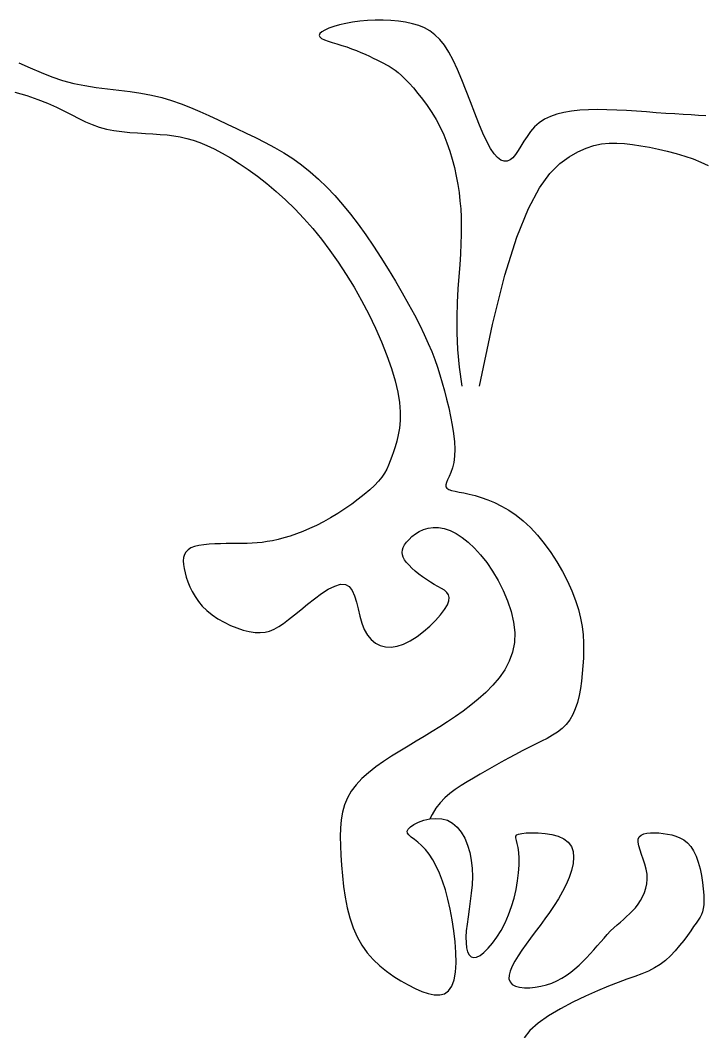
# Model space of a CAD drawing. Header units: inches. Extents: x 11 to 53.5, y 7.4 to 32.2.
# Drawn here: x 50.2479 to 50.2932, y 28.6291 to 28.6961 of the extents above; entities that cross this region are included whole.
import ezdxf

# ---------------------------------------------------------------- set-up
doc = ezdxf.new("R2010")
doc.units = ezdxf.units.IN
doc.header["$MEASUREMENT"] = 0
doc.layers.add('02', color=2, linetype='Continuous')

msp = doc.modelspace()

# ---------------------------------------------------------------- linework, layer by layer
at = {"layer": '02'}
for p, q in [((50.26902308894196, 28.69574762270512), (50.26864552099133, 28.69564081106527)), ((50.26944363533394, 28.69584313150862), (50.26902308894196, 28.69574762270512)), ((50.26989924287764, 28.69592394666123), (50.26944363533394, 28.69584313150862)), ((50.27038199463269, 28.69598705406842), (50.26989924287764, 28.69592394666123)), ((50.27088397342587, 28.69603094667563), (50.27038199463269, 28.69598705406842)), ((50.27139726243323, 28.6960544942065), (50.27088397342587, 28.69603094667563)), ((50.27191394436514, 28.69605656639923), (50.27139726243323, 28.6960544942065)), ((50.27242610239765, 28.69603603294835), (50.27191394436514, 28.69605656639923)), ((50.27292581924112, 28.6959917635775), (50.27242610239765, 28.69603603294835)), ((50.2734051779552, 28.69592262799578), (50.27292581924112, 28.6959917635775)), ((50.27385626148308, 28.69582749594137), (50.2734051779552, 28.69592262799578)), ((50.27427322624126, 28.695704106847), (50.27385626148308, 28.69582749594137)), ((50.2746585228887, 28.69554567898175), (50.27427322624126, 28.695704106847)), ((50.26772337275898, 28.69516835327685), (50.26767945193561, 28.69505589022609)), ((50.26767945193561, 28.69505589022609), (50.26772261873694, 28.69495152754261)), ((50.26784985707482, 28.69528646772395), (50.26772337275898, 28.69516835327685)), ((50.26805098794276, 28.69540684273833), (50.26784985707482, 28.69528646772395)), ((50.26831884818958, 28.69552608746179), (50.26805098794276, 28.69540684273833)), ((50.26864552099133, 28.69564081106527), (50.26831884818958, 28.69552608746179)), ((50.27501667520838, 28.69534430035291), (50.2746585228887, 28.69554567898175)), ((50.27535220744895, 28.69509205896774), (50.27501667520838, 28.69534430035291)), ((50.27566964362623, 28.69478104283352), (50.27535220744895, 28.69509205896774)), ((50.26772261873694, 28.69495152754261), (50.26784382501492, 28.69485394654638)), ((50.26784382501492, 28.69485394654638), (50.26803062981335, 28.6947608866847)), ((50.26803062981335, 28.6947608866847), (50.26827059194321, 28.69467008737573)), ((50.26827059194321, 28.69467008737573), (50.26855127033187, 28.69457928806677)), ((50.26855127033187, 28.69457928806677), (50.26886022390673, 28.69448622819053)), ((50.26886022390673, 28.69448622819053), (50.26918501159517, 28.69438864719431)), ((50.26918501159517, 28.69438864719431), (50.26951319220817, 28.69428428451082)), ((50.27597350763963, 28.69440333992842), (50.27566964362623, 28.69478104283352)), ((50.27626832362139, 28.69395103827427), (50.27597350763963, 28.69440333992842)), ((50.26951319220817, 28.69428428451082), (50.26983420990283, 28.69417163308552)), ((50.26983420990283, 28.69417163308552), (50.27014504847457, 28.69405219998752)), ((50.27014504847457, 28.69405219998752), (50.27044457706498, 28.69392824574042)), ((50.27044457706498, 28.69392824574042), (50.27073166446635, 28.6938020309406)), ((50.27073166446635, 28.6938020309406), (50.27100517982026, 28.69367581614078)), ((50.27655861558733, 28.69341622586379), (50.27626832362139, 28.69395103827427)), ((50.24778578229589, 28.6932353763348), (50.24853695984339, 28.69290514442563)), ((50.27100517982026, 28.69367581614078), (50.27126399203544, 28.69355186189367)), ((50.27126399203544, 28.69355186189367), (50.27150697013704, 28.69343242878112)), ((50.27150697013704, 28.69343242878112), (50.2717329831502, 28.69331977737037)), ((50.2717329831502, 28.69331977737037), (50.27194203107493, 28.69321466115961)), ((50.27194203107493, 28.69321466115961), (50.27213863792704, 28.69311180547246)), ((50.27213863792704, 28.69311180547246), (50.27232845869722, 28.69300442862167)), ((50.27684796505483, 28.69279645374062), (50.27655861558733, 28.69341622586379)), ((50.24853695984339, 28.69290514442563), (50.2492621241544, 28.69259186679282)), ((50.2492621241544, 28.69259186679282), (50.24997597848406, 28.69230797659274)), ((50.27232845869722, 28.69300442862167), (50.27251714849254, 28.69288574887631)), ((50.27251714849254, 28.69288574887631), (50.27271036230368, 28.69274898450548)), ((50.27271036230368, 28.69274898450548), (50.27291375512132, 28.6925873538219)), ((50.27291375512132, 28.6925873538219), (50.27313298205254, 28.69239407508011)), ((50.27313298205254, 28.69239407508011), (50.27337369820444, 28.69216236656374)), ((50.27713618354747, 28.69211112512293), (50.27684796505483, 28.69279645374062)), ((50.24997597848406, 28.69230797659274), (50.25069322573827, 28.69206590698176)), ((50.25069322573827, 28.69206590698176), (50.25142517624764, 28.69187413510534)), ((50.25142517624764, 28.69187413510534), (50.2521695677132, 28.69172531410894)), ((50.2521695677132, 28.69172531410894), (50.2529207452607, 28.69160814117075)), ((50.27337369820444, 28.69216236656374), (50.27363948497796, 28.69188714201463)), ((50.27363948497796, 28.69188714201463), (50.27392562988089, 28.69157009684731)), ((50.27742213997399, 28.6913851062507), (50.27713618354747, 28.69211112512293)), ((50.24752037247518, 28.69130033143464), (50.24832489583051, 28.69106071061996)), ((50.24832489583051, 28.69106071061996), (50.24905251080045, 28.69081204768171)), ((50.2529207452607, 28.69160814117075), (50.25367305378305, 28.69151131342532)), ((50.25367305378305, 28.69151131342532), (50.25442083828958, 28.69142352805083)), ((50.25442083828958, 28.69142352805083), (50.25515844378961, 28.69133348218183)), ((50.25515844378961, 28.69133348218183), (50.25588021517606, 28.69122987298196)), ((50.25588021517606, 28.69122987298196), (50.25658049734184, 28.69110139761487)), ((50.25658049734184, 28.69110139761487), (50.25725533193318, 28.690939390546)), ((50.27392562988089, 28.69157009684731), (50.2742253469477, 28.69121462194907)), ((50.2742253469477, 28.69121462194907), (50.27453184998004, 28.69082410819264)), ((50.27770470335955, 28.69064326337847), (50.27742213997399, 28.6913851062507)), ((50.24905251080045, 28.69081204768171), (50.24970170910811, 28.69055528460903)), ((50.24970170910811, 28.69055528460903), (50.25028304706203, 28.69029513085278)), ((50.25725533193318, 28.690939390546), (50.25790754621258, 28.6907457356081)), ((50.25790754621258, 28.6907457356081), (50.25854166454511, 28.69052495389204)), ((50.25854166454511, 28.69052495389204), (50.25916221071375, 28.69028156653238)), ((50.27453184998004, 28.69082410819264), (50.27483835301237, 28.69040194642165)), ((50.27483835301237, 28.69040194642165), (50.27513807007918, 28.68995152753795)), ((50.27798274272928, 28.68991046276077), (50.27770470335955, 28.69064326337847)), ((50.25028304706203, 28.69029513085278), (50.25081009659326, 28.69003723782388)), ((50.25081009659326, 28.69003723782388), (50.25129642986568, 28.68978725690412)), ((50.25129642986568, 28.68978725690412), (50.25175561892675, 28.68955083946074)), ((50.25916221071375, 28.69028156653238), (50.25977370885076, 28.69002009467821)), ((50.25977370885076, 28.69002009467821), (50.26038068285553, 28.68974505943496)), ((50.26038068285553, 28.68974505943496), (50.26098765697671, 28.68946098193718)), ((50.27513807007918, 28.68995152753795), (50.27542421498211, 28.68947624239971)), ((50.27825512699192, 28.68921157065214), (50.27798274272928, 28.68991046276077)), ((50.28299178680746, 28.68968929886777), (50.28260083516935, 28.68949997666076)), ((50.28342345470438, 28.68984019148937), (50.28299178680746, 28.68968929886777)), ((50.2838935769104, 28.68995604536921), (50.28342345470438, 28.68984019148937)), ((50.28439989135941, 28.69004025136545), (50.2838935769104, 28.68995604536921)), ((50.28494013598529, 28.69009620032174), (50.28439989135941, 28.69004025136545)), ((50.28551204883834, 28.69012728306715), (50.28494013598529, 28.69009620032174)), ((50.28611336785244, 28.69013689045986), (50.28551204883834, 28.69012728306715)), ((50.28674088857943, 28.69012841335806), (50.28611336785244, 28.69013689045986)), ((50.28738763634456, 28.69010524257627), (50.28674088857943, 28.69012841335806)), ((50.28804569432387, 28.69007076897268), (50.28738763634456, 28.69010524257627)), ((50.28870714522773, 28.69002838340547), (50.28804569432387, 28.69007076897268)), ((50.28936407223219, 28.68998147671827), (50.28870714522773, 28.69002838340547)), ((50.29000855804762, 28.68993343974015), (50.28936407223219, 28.68998147671827)), ((50.29063268573364, 28.68988766332931), (50.29000855804762, 28.68993343974015)), ((50.29122853823347, 28.68984753831482), (50.29063268573364, 28.68988766332931)), ((50.29178989501079, 28.68981494852941), (50.29122853823347, 28.68984753831482)), ((50.29231732149483, 28.68978574958764), (50.29178989501079, 28.68981494852941)), ((50.29281307986813, 28.68975429006404), (50.29231732149483, 28.68978574958764)), ((50.29327943196395, 28.68971491859137), (50.29281307986813, 28.68975429006404)), ((50.25175561892675, 28.68955083946074), (50.25220123594036, 28.6893336368901)), ((50.25220123594036, 28.6893336368901), (50.25264685295397, 28.689141300574)), ((50.25264685295397, 28.689141300574), (50.25310604201505, 28.68897948189423)), ((50.26098765697671, 28.68946098193718), (50.26159915511371, 28.68917238331941)), ((50.26159915511371, 28.68917238331941), (50.26221838171469, 28.68888227764709)), ((50.27542421498211, 28.68947624239971), (50.27569000175563, 28.68897948189423)), ((50.27852072528904, 28.68857145330711), (50.27825512699192, 28.68921157065214)), ((50.28194862088995, 28.68899530583602), (50.28168283400001, 28.68869012974918)), ((50.28225286185616, 28.68926883403928), (50.28194862088995, 28.68899530583602)), ((50.28260083516935, 28.68949997666076), (50.28225286185616, 28.68926883403928)), ((50.25310604201505, 28.68897948189423), (50.2535889822465, 28.68885194842895)), ((50.2535889822465, 28.68885194842895), (50.25409228060735, 28.68875493257091)), ((50.25409228060735, 28.68875493257091), (50.25460915113209, 28.68868278290919)), ((50.25460915113209, 28.68868278290919), (50.25513280762235, 28.68862984804745)), ((50.25513280762235, 28.68862984804745), (50.2556564641126, 28.68859047656023)), ((50.2556564641126, 28.68859047656023), (50.25617333463734, 28.68855901705118)), ((50.25617333463734, 28.68855901705118), (50.25667663299819, 28.68852981810941)), ((50.25667663299819, 28.68852981810941), (50.25715957322964, 28.68849722830945)), ((50.25715957322964, 28.68849722830945), (50.25761781979227, 28.68845578464406)), ((50.25761781979227, 28.68845578464406), (50.25805683931677, 28.68840077756048)), ((50.25805683931677, 28.68840077756048), (50.25848454862708, 28.68832768592419)), ((50.25848454862708, 28.68832768592419), (50.25890886501284, 28.68823198857152)), ((50.26221838171469, 28.68888227764709), (50.26284326342275, 28.68858765082567)), ((50.26284326342275, 28.68858765082567), (50.26347040719693, 28.68828398169152)), ((50.27569000175563, 28.68897948189423), (50.27592996388549, 28.68846463686513)), ((50.27592996388549, 28.68846463686513), (50.27614391277885, 28.6879350981997)), ((50.27877840652937, 28.68801497696567), (50.27852072528904, 28.68857145330711)), ((50.28144871545365, 28.68836686913873), (50.28123947905252, 28.68803908742283)), ((50.28168283400001, 28.68869012974918), (50.28144871545365, 28.68836686913873)), ((50.25890886501284, 28.68823198857152), (50.25933770541442, 28.6881091643534)), ((50.25933770541442, 28.6881091643534), (50.25977898688862, 28.68795469210617)), ((50.25977898688862, 28.68795469210617), (50.26024062649222, 28.68776405069529)), ((50.26024062649222, 28.68776405069529), (50.26073054128202, 28.68753271894256)), ((50.26347040719693, 28.68828398169152), (50.26409641987985, 28.68796674911008)), ((50.26409641987985, 28.68796674911008), (50.26471790854694, 28.68763143190316)), ((50.27614391277885, 28.6879350981997), (50.2763329796434, 28.68739425677067)), ((50.27902722821446, 28.68756192159507), (50.27877840652937, 28.68801497696567)), ((50.28104833883108, 28.68772034794691), (50.280868508591, 28.68742421411461)), ((50.28123947905252, 28.68803908742283), (50.28104833883108, 28.68772034794691)), ((50.2853555926994, 28.68758471273194), (50.28587783544199, 28.6877575522465)), ((50.28587783544199, 28.6877575522465), (50.28638480961664, 28.68786427008471)), ((50.28638480961664, 28.68786427008471), (50.28688499770934, 28.68791447366838)), ((50.28688499770934, 28.68791447366838), (50.28738688243894, 28.68791777044843)), ((50.28738688243894, 28.68791777044843), (50.28789894605862, 28.68788376786123)), ((50.28789894605862, 28.68788376786123), (50.28842967140363, 28.68782207331405)), ((50.28842967140363, 28.68782207331405), (50.28898480764465, 28.68774069302325)), ((50.28898480764465, 28.68774069302325), (50.28955917104022, 28.68764122819429)), ((50.26073054128202, 28.68753271894256), (50.26125438624868, 28.68725711764436)), ((50.26125438624868, 28.68725711764436), (50.26180876846766, 28.68693743517523)), ((50.26471790854694, 28.68763143190316), (50.26533148015724, 28.68727350893622)), ((50.26533148015724, 28.68727350893622), (50.26593374166978, 28.68688845904561)), ((50.2763329796434, 28.68739425677067), (50.27649829522116, 28.68684550345078)), ((50.27926700186791, 28.68721172207169), (50.27902722821446, 28.68756192159507)), ((50.2794977273733, 28.68695872692641), (50.27926700186791, 28.68721172207169)), ((50.28069320236673, 28.68716424930043), (50.28051563419277, 28.68695401687891)), ((50.280868508591, 28.68742421411461), (50.28069320236673, 28.68716424930043)), ((50.283614123793, 28.68655718900281), (50.28423137121709, 28.68700223891373)), ((50.28423137121709, 28.68700223891373), (50.28480959878644, 28.6873361440901)), ((50.28480959878644, 28.6873361440901), (50.2853555926994, 28.68758471273194)), ((50.28955917104022, 28.68764122819429), (50.29014484441714, 28.68752367879805)), ((50.29014484441714, 28.68752367879805), (50.29073391083503, 28.68738804481999)), ((50.29073391083503, 28.68738804481999), (50.29131845335351, 28.687234326231)), ((50.29131845335351, 28.687234326231), (50.29189055468296, 28.68706252300198)), ((50.29189055468296, 28.68706252300198), (50.29244229788301, 28.68687263510382)), ((50.26180876846766, 28.68693743517523), (50.26238803283186, 28.6865748019134)), ((50.26238803283186, 28.6865748019134), (50.26298652435062, 28.68617034816433)), ((50.26593374166978, 28.68688845904561), (50.26652130016001, 28.68647176108224)), ((50.26652130016001, 28.68647176108224), (50.26709170496898, 28.68601964742428)), ((50.27649829522116, 28.68684550345078), (50.27664099071981, 28.68629222909821)), ((50.27971940484704, 28.68679728474834), (50.2794977273733, 28.68695872692641)), ((50.27993203428915, 28.68672174408292), (50.27971940484704, 28.68679728474834)), ((50.28013561569961, 28.6867264535047), (50.27993203428915, 28.68672174408292)), ((50.28033014896201, 28.68680576158821), (50.28013561569961, 28.6867264535047)), ((50.28051563419277, 28.68695401687891), (50.28033014896201, 28.68680576158821)), ((50.28295785663059, 28.68591038329195), (50.283614123793, 28.68655718900281)), ((50.29244229788301, 28.68687263510382), (50.29296576589687, 28.68666466252197)), ((50.29296576589687, 28.68666466252197), (50.29345454971181, 28.68643954712915)), ((50.26298652435062, 28.68617034816433), (50.26359858803326, 28.68572520427714)), ((50.26359858803326, 28.68572520427714), (50.26421856865628, 28.68524050057184)), ((50.26709170496898, 28.68601964742428), (50.26764627566436, 28.68553136457357)), ((50.27664099071981, 28.68629222909821), (50.27676219699779, 28.68573782460025)), ((50.27676219699779, 28.68573782460025), (50.27686304514637, 28.68518568081507)), ((50.28226426625034, 28.68495500995213), (50.28295785663059, 28.68591038329195)), ((50.26421856865628, 28.68524050057184), (50.26484081134541, 28.68471736738301)), ((50.26764627566436, 28.68553136457357), (50.26818727431228, 28.68500691254466)), ((50.26818727431228, 28.68500691254466), (50.26871696286244, 28.68444629136665)), ((50.27686304514637, 28.68518568081507), (50.27694466625681, 28.68463918862998)), ((50.26484081134541, 28.68471736738301), (50.26545966099357, 28.68415693505975)), ((50.26871696286244, 28.68444629136665), (50.26923760338096, 28.68384950105409)), ((50.27694466625681, 28.68463918862998), (50.27700809689114, 28.68409976089041)), ((50.28153504905632, 28.68358425713976), (50.28226426625034, 28.68495500995213)), ((50.26545966099357, 28.68415693505975), (50.26607021663213, 28.68356014551845)), ((50.26923760338096, 28.68384950105409), (50.26975145781753, 28.6832165416652)), ((50.27700809689114, 28.68409976089041), (50.2770539968914, 28.68356089844909)), ((50.26607021663213, 28.68356014551845), (50.26667059314778, 28.68292718708998)), ((50.26975145781753, 28.6832165416652), (50.27026078823829, 28.68254741319996)), ((50.2770539968914, 28.68356089844909), (50.27708293191964, 28.68301412410236)), ((50.27708293191964, 28.68301412410236), (50.27709546717224, 28.68245096067566)), ((50.28077190168543, 28.68169131302583), (50.28153504905632, 28.68358425713976)), ((50.26667059314778, 28.68292718708998), (50.26725965956567, 28.68225805970159)), ((50.27026078823829, 28.68254741319996), (50.27076785670934, 28.68184211568749)), ((50.27709546717224, 28.68245096067566), (50.27709216842769, 28.68186293100897)), ((50.26725965956567, 28.68225805970159), (50.26783628502736, 28.68155276326596)), ((50.27076785670934, 28.68184211568749), (50.27127360561272, 28.68110253296053)), ((50.27709216842769, 28.68186293100897), (50.27707360111518, 28.68124155791319)), ((50.27997652054174, 28.6791693658104), (50.28077190168543, 28.68169131302583)), ((50.26783628502736, 28.68155276326596), (50.26839933832517, 28.68081129771034)), ((50.27127360561272, 28.68110253296053), (50.27177369940901, 28.68033808402269)), ((50.27707360111518, 28.68124155791319), (50.27704033054752, 28.6805783641992)), ((50.26839933832517, 28.68081129771034), (50.26894768848425, 28.68003366294742)), ((50.27177369940901, 28.68033808402269), (50.27226248322395, 28.67956007171032)), ((50.27704033054752, 28.6805783641992), (50.27699292250318, 28.67986487270699)), ((50.26894768848425, 28.68003366294742), (50.26948020452974, 28.67921985890442)), ((50.27699292250318, 28.67986487270699), (50.27693382740827, 28.67909354814928)), ((50.26948020452974, 28.67921985890442), (50.2699957554868, 28.67836988552316)), ((50.27226248322395, 28.67956007171032), (50.27273430195046, 28.67877979883068)), ((50.27693382740827, 28.67909354814928), (50.27687303567646, 28.67826062287512)), ((50.27915060226215, 28.6759116036499), (50.27997652054174, 28.6791693658104)), ((50.2699957554868, 28.67836988552316), (50.27049226788213, 28.67748600328358)), ((50.27273430195046, 28.67877979883068), (50.27318350048145, 28.67800856820558)), ((50.27318350048145, 28.67800856820558), (50.27360442370983, 28.67725768265681)), ((50.27687303567646, 28.67826062287512), (50.27682242318397, 28.67736327114998)), ((50.27049226788213, 28.67748600328358), (50.27096389801582, 28.67657951509481)), ((50.27360442370983, 28.67725768265681), (50.27399141687775, 28.67653844500618)), ((50.27682242318397, 28.67736327114998), (50.27679386522496, 28.67639866723929)), ((50.27096389801582, 28.67657951509481), (50.27140385992234, 28.67566398446233)), ((50.27399141687775, 28.67653844500618), (50.2743388246453, 28.67586215806094)), ((50.27679386522496, 28.67639866723929), (50.27679923744282, 28.6753639853794)), ((50.27140385992234, 28.67566398446233), (50.27180536763618, 28.67475297483342)), ((50.2743388246453, 28.67586215806094), (50.27464287725152, 28.67523654541018)), ((50.27829584325073, 28.67181121472985), (50.27915060226215, 28.6759116036499)), ((50.27464287725152, 28.67523654541018), (50.27490734457379, 28.67465501378482)), ((50.27679923744282, 28.6753639853794), (50.27685041559735, 28.67425639983575)), ((50.27180536763618, 28.67475297483342), (50.27216163507538, 28.67386004972813)), ((50.27490734457379, 28.67465501378482), (50.27513788160277, 28.67410739066853)), ((50.27685041559735, 28.67425639983575), (50.27695927509913, 28.67307308485923)), ((50.27216163507538, 28.67386004972813), (50.27246587615801, 28.67299877260829)), ((50.27513788160277, 28.67410739066853), (50.27534014344556, 28.67358350354497)), ((50.27534014344556, 28.67358350354497), (50.27551978509283, 28.67307317989779)), ((50.27246587615801, 28.67299877260829), (50.27271130480213, 28.67218270697939)), ((50.27551978509283, 28.67307317989779), (50.27568246176807, 28.67256624723976)), ((50.27695927509913, 28.67307308485923), (50.27713769147513, 28.67181121472985)), ((50.27568246176807, 28.67256624723976), (50.27583382822914, 28.67205253304)), ((50.27271130480213, 28.67218270697939), (50.2728911349258, 28.67142541630327)), ((50.27583382822914, 28.67205253304), (50.27597953969953, 28.67152186479669)), ((50.2728911349258, 28.67142541630327), (50.27300140817525, 28.67073726158723)), ((50.27597953969953, 28.67152186479669), (50.27612336617304, 28.67096746083715)), ((50.27612336617304, 28.67096746083715), (50.27626153765587, 28.67039610279043)), ((50.27300140817525, 28.67073726158723), (50.27304947606163, 28.67011579387489)), ((50.27626153765587, 28.67039610279043), (50.27638839892452, 28.66981796317285)), ((50.27304947606163, 28.67011579387489), (50.27304551747503, 28.6695553616826)), ((50.27638839892452, 28.66981796317285), (50.27649829522116, 28.66924321444257)), ((50.27299971165476, 28.66905031357036), (50.27292223772375, 28.66859499805449)), ((50.27304551747503, 28.6695553616826), (50.27299971165476, 28.66905031357036)), ((50.27649829522116, 28.66924321444257), (50.27658557132227, 28.66868202910135)), ((50.27292223772375, 28.66859499805449), (50.27282327445565, 28.668183763695)), ((50.27658557132227, 28.66868202910135), (50.27664457223719, 28.6681445796219)), ((50.27271300132261, 28.66781095900823), (50.2726015969819, 28.66747093255416)), ((50.27282327445565, 28.668183763695), (50.27271300132261, 28.66781095900823)), ((50.27664457223719, 28.6681445796219), (50.27666964285882, 28.66764103849145)), ((50.27666964285882, 28.66764103849145), (50.27665512831291, 28.66718157819722)), ((50.2724962248175, 28.66715803287824), (50.27239198362795, 28.66686660851136)), ((50.2726015969819, 28.66747093255416), (50.2724962248175, 28.66715803287824)), ((50.27665512831291, 28.66718157819722), (50.27659857794052, 28.66677411067375)), ((50.27215522606267, 28.66632558004657), (50.27200687557334, 28.66606467306864)), ((50.27228095635647, 28.66659100805717), (50.27215522606267, 28.66632558004657)), ((50.27239198362795, 28.66686660851136), (50.27228095635647, 28.66659100805717)), ((50.27651035934096, 28.66641750567377), (50.2764040445617, 28.66610837241186)), ((50.27659857794052, 28.66677411067375), (50.27651035934096, 28.66641750567377)), ((50.2718279878317, 28.66580263566883), (50.27161064589737, 28.66553381642169)), ((50.27200687557334, 28.66606467306864), (50.2718279878317, 28.66580263566883)), ((50.2761914151196, 28.66561895791691), (50.2761122446681, 28.66543189508392)), ((50.27629320588304, 28.66584332008805), (50.2761914151196, 28.66561895791691)), ((50.2764040445617, 28.66610837241186), (50.27629320588304, 28.66584332008805)), ((50.27103157000957, 28.66495511047268), (50.2706698360561, 28.66464522379992)), ((50.27134693259714, 28.66525256390177), (50.27103157000957, 28.66495511047268)), ((50.27161064589737, 28.66553381642169), (50.27134693259714, 28.66525256390177)), ((50.2761122446681, 28.66543189508392), (50.27606926634317, 28.6652787408182)), ((50.27606926634317, 28.6652787408182), (50.27607605242511, 28.66515610430523)), ((50.27607605242511, 28.66515610430523), (50.27614315887323, 28.66506002962141)), ((50.27614315887323, 28.66506002962141), (50.27626907764343, 28.66498430018854)), ((50.27626907764343, 28.66498430018854), (50.27644928483633, 28.66492213430482)), ((50.27644928483633, 28.66492213430482), (50.2766792564361, 28.66486675022478)), ((50.27026964779353, 28.66432855532347), (50.26983892251147, 28.66401075651246)), ((50.2706698360561, 28.66464522379992), (50.27026964779353, 28.66432855532347)), ((50.2766792564361, 28.66486675022478), (50.27695446831049, 28.66481136626116)), ((50.27695446831049, 28.66481136626116), (50.2772703964437, 28.66474920066847)), ((50.2772703964437, 28.66474920066847), (50.27762251681989, 28.66467347175948)), ((50.27762251681989, 28.66467347175948), (50.27800630530683, 28.66457739780325)), ((50.27800630530683, 28.66457739780325), (50.27841723812153, 28.66445457384706)), ((50.27841723812153, 28.66445457384706), (50.27885079101534, 28.66430010196363)), ((50.27885079101534, 28.66430010196363), (50.27930244008886, 28.66410946101841)), ((50.26938557691747, 28.66369747883599), (50.26891752830116, 28.66339437373407)), ((50.26983892251147, 28.66401075651246), (50.26938557691747, 28.66369747883599)), ((50.27930244008886, 28.66410946101841), (50.27976766120983, 28.66387812984775)), ((50.27976766120983, 28.66387812984775), (50.28024193036245, 28.66360158730257)), ((50.28024193036245, 28.66360158730257), (50.28072072353089, 28.66327531221922)), ((50.26844269360291, 28.66310709269036), (50.26796898987951, 28.66284128715942)), ((50.26891752830116, 28.66339437373407), (50.26844269360291, 28.66310709269036)), ((50.28072072353089, 28.66327531221922), (50.28119951681575, 28.66289478346315)), ((50.28119951681575, 28.66289478346315), (50.28167378596837, 28.66245547985617)), ((50.26660329822326, 28.66219872027595), (50.26617144184993, 28.66203351047606)), ((50.2670475956692, 28.66238766611222), (50.26660329822326, 28.66219872027595)), ((50.2675032032129, 28.66260147830489), (50.2670475956692, 28.66238766611222)), ((50.26796898987951, 28.66284128715942), (50.2675032032129, 28.66260147830489)), ((50.27431469652211, 28.66219024262117), (50.27459933349738, 28.66231984826462)), ((50.27459933349738, 28.66231984826462), (50.27490885250145, 28.66241328488994)), ((50.27490885250145, 28.66241328488994), (50.27524099170105, 28.66246151025715)), ((50.27524099170105, 28.66246151025715), (50.27559348914647, 28.66245548208261)), ((50.27559348914647, 28.66245548208261), (50.27596389406236, 28.66238766516634)), ((50.27596389406236, 28.66238766516634), (50.27634900223339, 28.66225655245379)), ((50.27634900223339, 28.66225655245379), (50.27674542038577, 28.66206214388675)), ((50.28167378596837, 28.66245547985617), (50.28213881861294, 28.66195551760919)), ((50.26423741885802, 28.66152375310211), (50.26389736248521, 28.66147590451309)), ((50.26459104716187, 28.66158742564748), (50.26423741885802, 28.66152375310211)), ((50.26496182914698, 28.66166899432736), (50.26459104716187, 28.66158742564748)), ((50.26534957633694, 28.66176977782178), (50.26496182914698, 28.66166899432736)), ((50.26575315752407, 28.66189090643619), (50.26534957633694, 28.66176977782178)), ((50.26617144184993, 28.66203351047606), (50.26575315752407, 28.66189090643619)), ((50.2734702108136, 28.66149097492761), (50.27363269889602, 28.66167483411281)), ((50.27363269889602, 28.66167483411281), (50.27382911727173, 28.66185869328346)), ((50.27382911727173, 28.66185869328346), (50.27405720375819, 28.66203351019957)), ((50.27405720375819, 28.66203351019957), (50.27431469652211, 28.66219024262117)), ((50.27674542038577, 28.66206214388675), (50.27714975559493, 28.66180443947977)), ((50.27714975559493, 28.66180443947977), (50.27755861481992, 28.66148343917465)), ((50.28213881861294, 28.66195551760919), (50.28258914811877, 28.66140356224222)), ((50.25899557556832, 28.66098329000832), (50.25885457659015, 28.66083541145216)), ((50.25918633883694, 28.66110517207725), (50.25899557556832, 28.66098329000832)), ((50.25942912846213, 28.66120068088075), (50.25918633883694, 28.66110517207725)), ((50.25971715847837, 28.66127245377883), (50.25942912846213, 28.66120068088075)), ((50.26004138062117, 28.66132388160057), (50.25971715847837, 28.66127245377883)), ((50.26039274697533, 28.66135835520416), (50.26004138062117, 28.66132388160057)), ((50.26076220950918, 28.66137926541868), (50.26039274697533, 28.66135835520416)), ((50.26114071995826, 28.66139000308775), (50.26076220950918, 28.66137926541868)), ((50.26151923052376, 28.66139395908412), (50.26114071995826, 28.66139000308775)), ((50.26188869305761, 28.6613945242223), (50.26151923052376, 28.66139395908412)), ((50.26224232136147, 28.66139490098593), (50.26188869305761, 28.6613945242223)), ((50.26258237773428, 28.66139753830229), (50.26224232136147, 28.66139490098593)), ((50.26291338595902, 28.66140469675319), (50.26258237773428, 28.66139753830229)), ((50.26323987005154, 28.66141863689135), (50.26291338595902, 28.66140469675319)), ((50.26356635426046, 28.66144161929859), (50.26323987005154, 28.66141863689135)), ((50.26389736248521, 28.66147590451309), (50.26356635426046, 28.66144161929859)), ((50.2731806728697, 28.66081581965572), (50.2731987690494, 28.66097895716101)), ((50.2731987690494, 28.66097895716101), (50.27325305735567, 28.66114435514627)), ((50.27325305735567, 28.66114435514627), (50.27334353802135, 28.66131427420786)), ((50.27334353802135, 28.66131427420786), (50.2734702108136, 28.66149097492761)), ((50.27755861481992, 28.66148343917465), (50.27796860513618, 28.66109914297139)), ((50.27796860513618, 28.66109914297139), (50.27837633338632, 28.66065155082632)), ((50.28258914811877, 28.66140356224222), (50.28301911949521, 28.66081091662071)), ((50.25870377567472, 28.66046618580894), (50.25868492547298, 28.66024709926004)), ((50.25868492547298, 28.66024709926004), (50.25869774361482, 28.66000653721293)), ((50.25875881800303, 28.66066266662691), (50.25870377567472, 28.66046618580894)), ((50.25885457659015, 28.66083541145216), (50.25875881800303, 28.66066266662691)), ((50.2731987690494, 28.66065268204856), (50.2731806728697, 28.66081581965572)), ((50.27325305735567, 28.66048728374316), (50.2731987690494, 28.66065268204856)), ((50.27334353802135, 28.6603173641577), (50.27325305735567, 28.66048728374316)), ((50.2734702108136, 28.66014066271035), (50.27334353802135, 28.6603173641577)), ((50.27837633338632, 28.66065155082632), (50.27877840652937, 28.66014066271035)), ((50.28301911949521, 28.66081091662071), (50.28342307775156, 28.66018888362468)), ((50.28342307775156, 28.66018888362468), (50.28379536778075, 28.65954876611958)), ((50.25869774361482, 28.66000653721293), (50.25873770585159, 28.65974562994396)), ((50.25873770585159, 28.65974562994396), (50.25880028828388, 28.6594655077004)), ((50.2736321334668, 28.65995586070657), (50.2734702108136, 28.66014066271035)), ((50.27382459325591, 28.65976540713181), (50.2736321334668, 28.65995586070657)), ((50.27404193519024, 28.65957269290247), (50.27382459325591, 28.65976540713181)), ((50.27427850427912, 28.65938110889127), (50.27404193519024, 28.65957269290247)), ((50.27877840652937, 28.66014066271035), (50.27916992371311, 28.65956855080166)), ((50.27916992371311, 28.65956855080166), (50.27953995167618, 28.65894557602022)), ((50.28379536778075, 28.65954876611958), (50.28413033447569, 28.65890186697087)), ((50.25880028828388, 28.6594655077004), (50.25888228634713, 28.65916786589677)), ((50.25888228634713, 28.65916786589677), (50.25898577351464, 28.65885666055855)), ((50.25898577351464, 28.65885666055855), (50.25911414282737, 28.65853641284938)), ((50.27452864541547, 28.65919404601463), (50.27427850427912, 28.65938110889127)), ((50.27478670372503, 28.65901489515981), (50.27452864541547, 28.65919404601463)), ((50.27504702398429, 28.65884704722865), (50.27478670372503, 28.65901489515981)), ((50.27530395120257, 28.65869389310846), (50.27504702398429, 28.65884704722865)), ((50.27953995167618, 28.65894557602022), (50.27987604946239, 28.65828417150787)), ((50.28413033447569, 28.65890186697087), (50.28442232296212, 28.65825948905857)), ((50.25911414282737, 28.65853641284938), (50.25927078744272, 28.65821164397656)), ((50.25927078744272, 28.65821164397656), (50.25945910016881, 28.6578868750892)), ((50.26783628502736, 28.65807902396208), (50.26828849953009, 28.65836668166757)), ((50.26828849953009, 28.65836668166757), (50.26871243884662, 28.6585808708567)), ((50.26871243884662, 28.6585808708567), (50.26909339995464, 28.65869785556587)), ((50.26909339995464, 28.65869785556587), (50.269416679599, 28.65869389977323)), ((50.269416679599, 28.65869389977323), (50.26967247584244, 28.65855355624243)), ((50.26967247584244, 28.65855355624243), (50.26987059062222, 28.6582945328062)), ((50.26987059062222, 28.6582945328062), (50.27002572719348, 28.65794282598089)), ((50.27555107636718, 28.65855675152287), (50.27530395120257, 28.65869389310846)), ((50.27577897437723, 28.65842865236645), (50.27555107636718, 28.65855675152287)), ((50.27597746622624, 28.65830055335554), (50.27577897437723, 28.65842865236645)), ((50.27613637279129, 28.65816341223562), (50.27597746622624, 28.65830055335554)), ((50.27987604946239, 28.65828417150787), (50.28016577588269, 28.65759677039186)), ((50.28442232296212, 28.65825948905857), (50.28466567813294, 28.65763293524814)), ((50.25945910016881, 28.6578868750892), (50.25968247416304, 28.65756662739458)), ((50.25968247416304, 28.65756662739458), (50.25994430246638, 28.65725542205636)), ((50.26690584278541, 28.65737824706029), (50.26737049836075, 28.65774163376208)), ((50.26737049836075, 28.65774163376208), (50.26783628502736, 28.65807902396208)), ((50.27002572719348, 28.65794282598089), (50.27015258857855, 28.65752443235559)), ((50.27015258857855, 28.65752443235559), (50.27026587779974, 28.65706534847576)), ((50.27624551506588, 28.65800818670849), (50.27613637279129, 28.65816341223562)), ((50.27617256503427, 28.6573435808912), (50.27627379025208, 28.65760731331265)), ((50.2762947138107, 28.65782583449053), (50.27624551506588, 28.65800818670849)), ((50.27627379025208, 28.65760731331265), (50.2762947138107, 28.65782583449053)), ((50.28016577588269, 28.65759677039186), (50.28039668986449, 28.65689580578491)), ((50.28466567813294, 28.65763293524814), (50.28485662987796, 28.65703105944866)), ((50.25994430246638, 28.65725542205636), (50.26024797800338, 28.65695778025273)), ((50.26024797800338, 28.65695778025273), (50.2605946318653, 28.65667803475825)), ((50.26603873688137, 28.65666842810769), (50.26645702120723, 28.65701259983488)), ((50.26645702120723, 28.65701259983488), (50.26690584278541, 28.65737824706029)), ((50.27026587779974, 28.65706534847576), (50.2703802981122, 28.65659157091594)), ((50.27572016193872, 28.65667897517577), (50.2759848177374, 28.65702992768801)), ((50.2759848177374, 28.65702992768801), (50.27617256503427, 28.6573435808912)), ((50.28039668986449, 28.65689580578491), (50.28055635045158, 28.65619371081429)), ((50.28485662987796, 28.65703105944866), (50.28499894830739, 28.65645291971467)), ((50.2605946318653, 28.65667803475825), (50.26097634687895, 28.65641976482019)), ((50.26097634687895, 28.65641976482019), (50.26138294415424, 28.65618636122398)), ((50.26138294415424, 28.65618636122398), (50.26180424445184, 28.65598121481325)), ((50.26531941603744, 28.65610780704609), (50.26566154588355, 28.65636551184597)), ((50.26566154588355, 28.65636551184597), (50.26603873688137, 28.65666842810769)), ((50.2703802981122, 28.65659157091594), (50.27051055242183, 28.65612909622158)), ((50.27501441325867, 28.6559329891841), (50.27539216980213, 28.65630767760175)), ((50.27539216980213, 28.65630767760175), (50.27572016193872, 28.65667897517577)), ((50.28055635045158, 28.65619371081429), (50.28063231645493, 28.65550291860726)), ((50.28499894830739, 28.65645291971467), (50.2850982885283, 28.65589512517344)), ((50.26180424445184, 28.65598121481325), (50.26223006876526, 28.65580771640251)), ((50.26223006876526, 28.65580771640251), (50.26265023808801, 28.65566925679176)), ((50.26265023808801, 28.65566925679176), (50.2630545734136, 28.65556922682462)), ((50.2630545734136, 28.65556922682462), (50.26343289538627, 28.65551101730106)), ((50.26343289538627, 28.65551101730106), (50.26377841827335, 28.65549745392654)), ((50.26377841827335, 28.65549745392654), (50.26409792792393, 28.65552910185378)), ((50.26409792792393, 28.65552910185378), (50.26440160346093, 28.65560596109734)), ((50.26440160346093, 28.65560596109734), (50.26469962389083, 28.65572803168633)), ((50.26469962389083, 28.65572803168633), (50.26500216845298, 28.6558953136644)), ((50.26500216845298, 28.6558953136644), (50.26531941603744, 28.65610780704609)), ((50.27051055242183, 28.65612909622158), (50.27067134410018, 28.65570392095268)), ((50.27067134410018, 28.65570392095268), (50.27087435996501, 28.65533808567287)), ((50.27416389549026, 28.65524125671963), (50.27460046447223, 28.65557186414097)), ((50.27460046447223, 28.65557186414097), (50.27501441325867, 28.6559329891841)), ((50.28063231645493, 28.65550291860726), (50.28061214680193, 28.65483586230565)), ((50.2850982885283, 28.65589512517344), (50.28516030541496, 28.65535428489401)), ((50.27087435996501, 28.65533808567287), (50.27111922306349, 28.65503780691669)), ((50.27111922306349, 28.65503780691669), (50.27140254047109, 28.65480534523684)), ((50.27327718559528, 28.65473941158579), (50.27371827847665, 28.65495812112366)), ((50.27371827847665, 28.65495812112366), (50.27416389549026, 28.65524125671963)), ((50.28061214680193, 28.65483586230565), (50.2804877360758, 28.65420271444035)), ((50.28516030541496, 28.65535428489401), (50.28519065407446, 28.65482700800366)), ((50.28519065407446, 28.65482700800366), (50.28519498961387, 28.65430990360054)), ((50.27140254047109, 28.65480534523684), (50.27172091914682, 28.65464296115696)), ((50.27172091914682, 28.65464296115696), (50.2720709659333, 28.65455291520065)), ((50.2720709659333, 28.65455291520065), (50.27244928802239, 28.65453746793518)), ((50.27244928802239, 28.65453746793518), (50.2728524922567, 28.65459887988417)), ((50.2728524922567, 28.65459887988417), (50.27327718559528, 28.65473941158579)), ((50.2804877360758, 28.65420271444035), (50.28026832055176, 28.65360460536048)), ((50.28519498961387, 28.65430990360054), (50.28517896702388, 28.65379958078282)), ((50.28026832055176, 28.65360460536048), (50.27996747251009, 28.65304040476057)), ((50.28517896702388, 28.65379958078282), (50.28514824129516, 28.65329264864867)), ((50.27996747251009, 28.65304040476057), (50.27959876399828, 28.65250898243702)), ((50.28514824129516, 28.65329264864867), (50.28510695960713, 28.65278722336533)), ((50.27959876399828, 28.65250898243702), (50.27917576718019, 28.65200920808437)), ((50.28505323673008, 28.65228744934738), (50.28498367973944, 28.65179897803481)), ((50.28510695960713, 28.65278722336533), (50.28505323673008, 28.65228744934738)), ((50.27871205410329, 28.65153995148447), (50.27822119681505, 28.65110008236096)), ((50.27917576718019, 28.65200920808437), (50.27871205410329, 28.65153995148447)), ((50.28498367973944, 28.65179897803481), (50.28489489559425, 28.65132746089674)), ((50.27822119681505, 28.65110008236096), (50.27771676736293, 28.65068847046658)), ((50.28478349136995, 28.65087854940229), (50.28464607390916, 28.65045789499144)), ((50.28489489559425, 28.65132746089674), (50.28478349136995, 28.65087854940229)), ((50.2772098874847, 28.65030342040135), (50.27670187663162, 28.64994097611069)), ((50.27771676736293, 28.65068847046658), (50.2772098874847, 28.65030342040135)), ((50.28464607390916, 28.65045789499144), (50.28447925028732, 28.65007114914787)), ((50.276191603596, 28.64959661644551), (50.27567793775225, 28.64926582021307)), ((50.27670187663162, 28.64994097611069), (50.276191603596, 28.64959661644551)), ((50.28427962746346, 28.64972396332613), (50.28404475489506, 28.64941972839896)), ((50.28447925028732, 28.65007114914787), (50.28427962746346, 28.64972396332613)), ((50.27515974765984, 28.64894406623515), (50.27463590269318, 28.64862683331902)), ((50.27567793775225, 28.64926582021307), (50.27515974765984, 28.64894406623515)), ((50.28347548106095, 28.64891524501744), (50.28314560392747, 28.64869917253399)), ((50.2837759521498, 28.64915279297001), (50.28347548106095, 28.64891524501744)), ((50.28404475489506, 28.64941972839896), (50.2837759521498, 28.64915279297001)), ((50.27410527164457, 28.64830960031558), (50.27356672353918, 28.64798784601752)), ((50.27463590269318, 28.64862683331902), (50.27410527164457, 28.64830960031558)), ((50.28240667885976, 28.64829980606172), (50.28200215517418, 28.6481006880438)), ((50.28278858246622, 28.64849666355602), (50.28240667885976, 28.64829980606172)), ((50.28314560392747, 28.64869917253399), (50.28278858246622, 28.64849666355602)), ((50.27302101228261, 28.64765761442849), (50.27247643223373, 28.64731721013394)), ((50.27356672353918, 28.64798784601752), (50.27302101228261, 28.64765761442849)), ((50.28113467231734, 28.64766590629896), (50.28067849934442, 28.64742572137929)), ((50.2815772733592, 28.6478913975241), (50.28113467231734, 28.64766590629896)), ((50.28200215517418, 28.6481006880438), (50.2815772733592, 28.6478913975241)), ((50.27194316204978, 28.64696550293028), (50.27143138120292, 28.64660136255569)), ((50.27247643223373, 28.64731721013394), (50.27194316204978, 28.64696550293028)), ((50.27974353297023, 28.64691483375808), (50.27927378783343, 28.64665091270016)), ((50.28021327822344, 28.64717423359415), (50.27974353297023, 28.64691483375808)), ((50.28067849934442, 28.64742572137929), (50.28021327822344, 28.64717423359415)), ((50.2709512684668, 28.64622365882114), (50.27051300296435, 28.6458312614648)), ((50.27143138120292, 28.64660136255569), (50.2709512684668, 28.64622365882114)), ((50.27835239362312, 28.64612307014776), (50.27790979269767, 28.64586593029689)), ((50.27880856671246, 28.64638586122036), (50.27835239362312, 28.64612307014776)), ((50.27927378783343, 28.64665091270016), (50.27880856671246, 28.64638586122036)), ((50.27051300296435, 28.6458312614648), (50.27012676393488, 28.64542304025398)), ((50.27748481658628, 28.64561594870774), (50.27707963305866, 28.64536709724943)), ((50.27790979269767, 28.64586593029689), (50.27748481658628, 28.64561594870774)), ((50.26980273026848, 28.64499786498508), (50.2695480649999, 28.64455441702174)), ((50.27012676393488, 28.64542304025398), (50.26980273026848, 28.64499786498508)), ((50.27633543006951, 28.64484113701636), (50.27599980364894, 28.64454820440168)), ((50.27669593875171, 28.64511146398744), (50.27633543006951, 28.64484113701636)), ((50.27707963305866, 28.64536709724943), (50.27669593875171, 28.64511146398744)), ((50.2695480649999, 28.64455441702174), (50.26935786727691, 28.64409062414214)), ((50.27569075577767, 28.64422475423797), (50.2754099830926, 28.64386287459073)), ((50.27599980364894, 28.64454820440168), (50.27569075577767, 28.64422475423797)), ((50.2692242198099, 28.6436042257208), (50.26913920577491, 28.64309296116134)), ((50.26935786727691, 28.64409062414214), (50.2692242198099, 28.6436042257208)), ((50.27515918223062, 28.64345465355454), (50.27501945217946, 28.64315885892737)), ((50.2754099830926, 28.64386287459073), (50.27515918223062, 28.64345465355454)), ((50.26913920577491, 28.64309296116134), (50.26909490799872, 28.64255456982372)), ((50.27372223706325, 28.64264160194742), (50.27396031419622, 28.64279758084175)), ((50.27396031419622, 28.64279758084175), (50.27426398973321, 28.64294451748155)), ((50.27426398973321, 28.64294451748155), (50.27461629858581, 28.64306884847773)), ((50.27461629858581, 28.64306884847773), (50.27500027566558, 28.64315701045579)), ((50.27500027566558, 28.64315701045579), (50.27539895576766, 28.64319544004119)), ((50.27539895576766, 28.64319544004119), (50.27579537403645, 28.64317057384486)), ((50.27579537403645, 28.64317057384486), (50.27617256503427, 28.64306884847773)), ((50.27617256503427, 28.64306884847773), (50.27651620280804, 28.64288065654709)), ((50.27651620280804, 28.64288065654709), (50.27682251736397, 28.64261221458745)), ((50.26909490799872, 28.64255456982372), (50.26908340942455, 28.64198679112614)), ((50.27350564915096, 28.64235300332965), (50.27356672353918, 28.64249014418764)), ((50.27353053129619, 28.64222490468254), (50.27350564915096, 28.64235300332965)), ((50.27362779792739, 28.64209680600633), (50.27353053129619, 28.64222490468254)), ((50.27356672353918, 28.64249014418764), (50.27372223706325, 28.64264160194742)), ((50.2737838769971, 28.64195966497372), (50.27362779792739, 28.64209680600633)), ((50.27682251736397, 28.64261221458745), (50.27709037772721, 28.64227369510062)), ((50.27709037772721, 28.64227369510062), (50.27731865269007, 28.64187527060293)), ((50.28071129854644, 28.64201599085371), (50.28076596392194, 28.64209982017363)), ((50.28076596392194, 28.64209982017363), (50.28088848976759, 28.64215878323902)), ((50.28088848976759, 28.64215878323902), (50.28109471008057, 28.64220079204259)), ((50.28109471008057, 28.64220079204259), (50.28139367312534, 28.64223130964982)), ((50.28139367312534, 28.64223130964982), (50.28176728260578, 28.64224600328615)), ((50.28176728260578, 28.64224600328615), (50.2821906564931, 28.64223809122067)), ((50.2821906564931, 28.64223809122067), (50.28263891252564, 28.64220079176611)), ((50.28263891252564, 28.64220079176611), (50.28308716844177, 28.64212732319155)), ((50.28308716844177, 28.64212732319155), (50.28351054232908, 28.64201090376609)), ((50.28900422327561, 28.6420922849882), (50.28917368591638, 28.64217441880627)), ((50.28917368591638, 28.64217441880627), (50.28938273384111, 28.6422249047262)), ((50.28938273384111, 28.6422249047262), (50.28962344987659, 28.64224826388253)), ((50.28962344987659, 28.64224826388253), (50.28988791719885, 28.64224901739525)), ((50.28988791719885, 28.64224901739525), (50.2901682186347, 28.64223168641346)), ((50.2901682186347, 28.64223168641346), (50.29045643701093, 28.64220079204259)), ((50.29045643701093, 28.64220079204259), (50.2907454094092, 28.64215897161356)), ((50.2907454094092, 28.64215897161356), (50.29103098888291, 28.64210132721363)), ((50.29103098888291, 28.64210132721363), (50.29130978227468, 28.64202107711188)), ((50.26908340942455, 28.64198679112614), (50.26909679299561, 28.64138736441399)), ((50.27398519634144, 28.64180443934473), (50.2737838769971, 28.64195966497372)), ((50.27421818391295, 28.64162208682118), (50.27398519634144, 28.64180443934473)), ((50.27446926754774, 28.64140356511943), (50.27421818391295, 28.64162208682118)), ((50.27731865269007, 28.64187527060293), (50.27750621151054, 28.64142711359617)), ((50.27750621151054, 28.64142711359617), (50.27765192298094, 28.64093939661124)), ((50.28070865952751, 28.64189938328654), (50.28071129854644, 28.64201599085371)), ((50.28074221275156, 28.64174208546482), (50.28070865952751, 28.64189938328654)), ((50.28079612410502, 28.64153618539584), (50.28074221275156, 28.64174208546482)), ((50.28085455947431, 28.64127377108688), (50.28079612410502, 28.64153618539584)), ((50.28351054232908, 28.64201090376609), (50.28388415180953, 28.64184475178789)), ((50.28388415180953, 28.64184475178789), (50.2841831148543, 28.64162208554061)), ((50.2841831148543, 28.64162208554061), (50.28438820419242, 28.64133876063878)), ((50.28880893599117, 28.64161266873433), (50.28881572195669, 28.64181498919223)), ((50.28885191419968, 28.64137191867648), (50.28880893599117, 28.64161266873433)), ((50.28881572195669, 28.64181498919223), (50.28888226297559, 28.64197398216655)), ((50.28888226297559, 28.64197398216655), (50.28900422327561, 28.6420922849882)), ((50.29130978227468, 28.64202107711188), (50.29157839654354, 28.64191143962106)), ((50.29157839654354, 28.64191143962106), (50.29183343876494, 28.64176563301024)), ((50.29183343876494, 28.64176563301024), (50.2920715158979, 28.64157687554852)), ((50.2920715158979, 28.64157687554852), (50.29228923478504, 28.64133838553406)), ((50.26909679299561, 28.64138736441399), (50.2691271416551, 28.64075402910547)), ((50.27472487531477, 28.64113983197038), (50.27446926754774, 28.64140356511943)), ((50.27497350840704, 28.64082354050496), (50.27472487531477, 28.64113983197038)), ((50.27521196260923, 28.64045412561408), (50.27497350840704, 28.64082354050496)), ((50.27765192298094, 28.64093939661124), (50.2777546561264, 28.64042229212081)), ((50.28090168474583, 28.64094693053065), (50.28085455947431, 28.64127377108688)), ((50.28092411646494, 28.64055114259262), (50.28090168474583, 28.64094693053065)), ((50.28438820419242, 28.64133876063878), (50.28450281298129, 28.64100118204968)), ((50.28450281298129, 28.64100118204968), (50.28453598925253, 28.64061839208606)), ((50.2889310847676, 28.64109952067682), (50.28885191419968, 28.64137191867648)), ((50.28903287541462, 28.64080225640809), (50.2889310847676, 28.64109952067682)), ((50.2891437142097, 28.64048690751387), (50.28903287541462, 28.64080225640809)), ((50.29228923478504, 28.64133838553406), (50.29248320261823, 28.64104338125052)), ((50.29248320261823, 28.64104338125052), (50.29265078026211, 28.64068884858879)), ((50.2691271416551, 28.64075402910547), (50.26916880041236, 28.64008678514237)), ((50.26916880041236, 28.64008678514237), (50.26922516230835, 28.63939467479376)), ((50.27543910659725, 28.64003271761775), (50.27521196260923, 28.64045412561408)), ((50.2777546561264, 28.64042229212081), (50.27781328008851, 28.63988597267033)), ((50.28088302313691, 28.63959228457842), (50.28091827288145, 28.64009544955642)), ((50.28091827288145, 28.64009544955642), (50.28092411646494, 28.64055114259262)), ((50.28449678092139, 28.64019943306065), (50.28439423625233, 28.63975334725709)), ((50.28453598925253, 28.64061839208606), (50.28449678092139, 28.64019943306065)), ((50.28925002887254, 28.64016025568143), (50.2891437142097, 28.64048690751387)), ((50.2893382474721, 28.63982908255438), (50.28925002887254, 28.64016025568143)), ((50.29265078026211, 28.64068884858879), (50.29279234466949, 28.6402868439416)), ((50.29279234466949, 28.6402868439416), (50.29290902704807, 28.63985319129441)), ((50.27565380951265, 28.63956044679234), (50.27543910659725, 28.64003271761775)), ((50.27585494038058, 28.63903844347241), (50.27565380951265, 28.63956044679234)), ((50.27781328008851, 28.63988597267033), (50.27782836018005, 28.63933985724888)), ((50.28081723625647, 28.63905408081499), (50.28088302313691, 28.63959228457842)), ((50.28439423625233, 28.63975334725709), (50.28423740327699, 28.63928917700267)), ((50.28939479784449, 28.63950016981997), (50.2893382474721, 28.63982908255438)), ((50.28940912403041, 28.63917935723456), (50.28939479784449, 28.63950016981997)), ((50.29290902704807, 28.63985319129441), (50.29300195813985, 28.63940371466177)), ((50.26922516230835, 28.63939467479376), (50.26930188233374, 28.63868900091055)), ((50.27604136810979, 28.63846783794887), (50.27585494038058, 28.63903844347241)), ((50.27780724802861, 28.63879035082372), (50.27775899166582, 28.63824310486397)), ((50.27782836018005, 28.63933985724888), (50.27780724802861, 28.63879035082372)), ((50.28071978103245, 28.63849327142251), (50.28081723625647, 28.63905408081499)), ((50.28403532991061, 28.63881596461014), (50.28379706430124, 28.63834275236312)), ((50.28423740327699, 28.63928917700267), (50.28403532991061, 28.63881596461014)), ((50.28932015140882, 28.63856937953987), (50.28938273384111, 28.63886871703452)), ((50.28938273384111, 28.63886871703452), (50.28940912403041, 28.63917935723456)), ((50.29300195813985, 28.63940371466177), (50.29307226915253, 28.63895423801458)), ((50.29307226915253, 28.63895423801458), (50.29312109094454, 28.63852058538195)), ((50.26930188233374, 28.63868900091055), (50.2694046154792, 28.63798106634366)), ((50.27621196184182, 28.6378497605563), (50.27604136810979, 28.63846783794887)), ((50.27775899166582, 28.63824310486397), (50.27769263923975, 28.63770377080963)), ((50.28058952672282, 28.63792228954279), (50.28071978103245, 28.63849327142251)), ((50.28379706430124, 28.63834275236312), (50.28353108893489, 28.63787707551982)), ((50.28910450587856, 28.63800913404865), (50.28922590074936, 28.63828247509972)), ((50.28922590074936, 28.63828247509972), (50.28932015140882, 28.63856937953987)), ((50.29312109094454, 28.63852058538195), (50.29314955460714, 28.63811858073476)), ((50.29314955460714, 28.63811858073476), (50.2931587912316, 28.63776404807303)), ((50.2694046154792, 28.63798106634366), (50.26953901696825, 28.63728217391489)), ((50.27636559036901, 28.6371853415565), (50.27621196184182, 28.6378497605563)), ((50.27769263923975, 28.63770377080963), (50.27761723878203, 28.63717800014437)), ((50.28042534211991, 28.63735356831766), (50.28058952672282, 28.63792228954279)), ((50.28324362458071, 28.63742044107656), (50.28294032599652, 28.63697284900426)), ((50.28353108893489, 28.63787707551982), (50.28324362458071, 28.63742044107656)), ((50.28862269673837, 28.6372817945028), (50.28879837991545, 28.63750766340835)), ((50.28879837991545, 28.63750766340835), (50.28896049092864, 28.63775048670667)), ((50.28896049092864, 28.63775048670667), (50.28910450587856, 28.63800913404865)), ((50.29314955460714, 28.63746791349858), (50.29312109094454, 28.6372215115205)), ((50.2931587912316, 28.63776404807303), (50.29314955460714, 28.63746791349858)), ((50.26953901696825, 28.63728217391489), (50.26971074155873, 28.63660362648969)), ((50.27650036869446, 28.63647910215676), (50.27636559036901, 28.6371853415565)), ((50.27761723878203, 28.63717800014437), (50.2775418382079, 28.63667144432274)), ((50.27999235465532, 28.63627188695845), (50.28022609624887, 28.63679954091803)), ((50.28022609624887, 28.63679954091803), (50.28042534211991, 28.63735356831766)), ((50.28294032599652, 28.63697284900426), (50.28262684840584, 28.63653429924469)), ((50.28804418627979, 28.63669178571744), (50.28824418617288, 28.63687790584826)), ((50.28824418617288, 28.63687790584826), (50.28843739998402, 28.63707306839368)), ((50.28843739998402, 28.63707306839368), (50.28862269673837, 28.6372817945028)), ((50.29300195813985, 28.63682365166623), (50.29290902704807, 28.63664506696822)), ((50.29307226915253, 28.63701127870608), (50.29300195813985, 28.63682365166623)), ((50.29312109094454, 28.6372215115205), (50.29307226915253, 28.63701127870608)), ((50.26971074155873, 28.63660362648969), (50.26992544459054, 28.63595672688988)), ((50.27661139596594, 28.63574912685161), (50.27650036869446, 28.63647910215676)), ((50.27747548578182, 28.63618975481385), (50.27742722941903, 28.63573858305771)), ((50.2775418382079, 28.63667144432274), (50.27747548578182, 28.63618975481385)), ((50.27973146896684, 28.63577927192981), (50.27999235465532, 28.63627188695845)), ((50.28230884679934, 28.63610479172511), (50.28199197616769, 28.6356843264164)), ((50.28262684840584, 28.63653429924469), (50.28230884679934, 28.63610479172511)), ((50.28719894666565, 28.63594730622734), (50.28741478055591, 28.6361424682489)), ((50.28741478055591, 28.6361424682489), (50.28762835249645, 28.63632858805958)), ((50.28762835249645, 28.63632858805958), (50.28783853139603, 28.63651018683758)), ((50.28783853139603, 28.63651018683758), (50.28804418627979, 28.63669178571744)), ((50.29265078026211, 28.63626077104144), (50.29248320261823, 28.63602793299086)), ((50.29279234466949, 28.63646196123754), (50.29265078026211, 28.63626077104144)), ((50.29290902704807, 28.63664506696822), (50.29279234466949, 28.63646196123754)), ((50.26992544459054, 28.63595672688988), (50.27018878082154, 28.63535277798091)), ((50.27669301695997, 28.63501689102285), (50.27661139596594, 28.63574912685161)), ((50.27742722941903, 28.63573858305771), (50.27740479781633, 28.63532376889797)), ((50.27945248709867, 28.63532960775209), (50.27973146896684, 28.63577927192981)), ((50.28199197616769, 28.6356843264164), (50.28168189150156, 28.63527290326036)), ((50.28654616672421, 28.635272904701), (50.2867646397498, 28.63551308962068)), ((50.2867646397498, 28.63551308962068), (50.28698198168414, 28.63573858084582)), ((50.28698198168414, 28.63573858084582), (50.28719894666565, 28.63594730622734)), ((50.29206849980974, 28.63544621462078), (50.29182325975844, 28.63511579555942)), ((50.29228885783223, 28.63575402802397), (50.29206849980974, 28.63544621462078)), ((50.29248320261823, 28.63602793299086), (50.29228885783223, 28.63575402802397)), ((50.27018878082154, 28.63535277798091), (50.27050414340911, 28.63480063365731)), ((50.27050414340911, 28.63480063365731), (50.27086587736258, 28.63429935204639)), ((50.27673957680227, 28.63430387008138), (50.27669301695997, 28.63501689102285)), ((50.27740479781633, 28.63532376889797), (50.27741064128341, 28.6349519056328)), ((50.27741064128341, 28.6349519056328), (50.27744589102795, 28.63462977492035)), ((50.27887642718261, 28.63459077977476), (50.27916445708243, 28.6349308063889)), ((50.27916445708243, 28.6349308063889), (50.27945248709867, 28.63532960775209)), ((50.28138424802447, 28.63487052218424), (50.28110507767988, 28.63447793671529)), ((50.28168189150156, 28.63527290326036), (50.28138424802447, 28.63487052218424)), ((50.28587265170054, 28.63449809600733), (50.28610130373264, 28.6347620170798)), ((50.28610130373264, 28.6347620170798), (50.28632543174891, 28.63502141691587)), ((50.28632543174891, 28.63502141691587), (50.28654616672421, 28.635272904701)), ((50.29155426842036, 28.63477407369081), (50.29126265688674, 28.63443235182221)), ((50.29182325975844, 28.63511579555942), (50.29155426842036, 28.63477407369081)), ((50.27086587736258, 28.63429935204639), (50.27126606550874, 28.63384554230451)), ((50.27674542038577, 28.63363153937988), (50.27673957680227, 28.63430387008138)), ((50.27744589102795, 28.63462977492035), (50.27751167802481, 28.63436415843334)), ((50.27751167802481, 28.63436415843334), (50.27760913313242, 28.63416183782991)), ((50.27760913313242, 28.63416183782991), (50.27773938755846, 28.6340295947828)), ((50.27810281803241, 28.63400246797554), (50.27833655950954, 28.63411869863356)), ((50.27833655950954, 28.63411869863356), (50.27859744531443, 28.63431743987329)), ((50.27859744531443, 28.63431743987329), (50.27887642718261, 28.63459077977476)), ((50.28085192045538, 28.6340989144608), (50.28063269352415, 28.63373797661351)), ((50.28110507767988, 28.63447793671529), (50.28085192045538, 28.6340989144608)), ((50.28539725145666, 28.63397025345493), (50.28563834467778, 28.63423304452753)), ((50.28563834467778, 28.63423304452753), (50.28587265170054, 28.63449809600733)), ((50.29094955636529, 28.6341019327754), (50.29061609759802, 28.63379411935765)), ((50.29126265688674, 28.63443235182221), (50.29094955636529, 28.6341019327754)), ((50.27126606550874, 28.63384554230451), (50.27169679090721, 28.63343581364624)), ((50.27169679090721, 28.63343581364624), (50.27215013650121, 28.6330667752425)), ((50.27670489260336, 28.63302137431473), (50.27674542038577, 28.63363153937988)), ((50.27773938755846, 28.6340295947828), (50.27790357216136, 28.63397421093558)), ((50.27790357216136, 28.63397421093558), (50.27810281803241, 28.63400246797554)), ((50.28045531382659, 28.63339964435162), (50.28032769841948, 28.63308843885333)), ((50.28063269352415, 28.63373797661351), (50.28045531382659, 28.63339964435162)), ((50.28462194578597, 28.63322784394567), (50.28489018310202, 28.63346482744399)), ((50.28489018310202, 28.63346482744399), (50.28514824129516, 28.6337131136186)), ((50.28514824129516, 28.6337131136186), (50.28539725145666, 28.63397025345493)), ((50.29026341167619, 28.63352021440532), (50.28989112176342, 28.63328737634018)), ((50.29061609759802, 28.63379411935765), (50.29026341167619, 28.63352021440532)), ((50.27215013650121, 28.6330667752425), (50.27261818511752, 28.63273503624968)), ((50.27261818511752, 28.63273503624968), (50.27309301981578, 28.63243720588233)), ((50.27661233846439, 28.63249485025316), (50.27670489260336, 28.63302137431473)), ((50.28025776447603, 28.63280888129683), (50.28025342893662, 28.63256549286033)), ((50.28032769841948, 28.63308843885333), (50.28025776447603, 28.63280888129683)), ((50.28374484935185, 28.63260731555946), (50.28405041000215, 28.63279682739248)), ((50.28405041000215, 28.63279682739248), (50.28434239837216, 28.63300442372)), ((50.28434239837216, 28.63300442372), (50.28462194578597, 28.63322784394567)), ((50.28858650449538, 28.63272449572995), (50.2880626594123, 28.6325368686901)), ((50.2890605851716, 28.63290308041341), (50.28858650449538, 28.63272449572995)), ((50.28949281849773, 28.63308618615864), (50.2890605851716, 28.63290308041341)), ((50.28989112176342, 28.63328737634018), (50.28949281849773, 28.63308618615864)), ((50.27309301981578, 28.63243720588233), (50.27356672353918, 28.63216989329684)), ((50.27356672353918, 28.63216989329684), (50.27403156759092, 28.63193234500958)), ((50.27625060451092, 28.63177297527162), (50.27646210297817, 28.63207344259153)), ((50.27646210297817, 28.63207344259153), (50.27661233846439, 28.63249485025316)), ((50.28025342893662, 28.63256549286033), (50.28032260885803, 28.63236279473657)), ((50.28032260885803, 28.63236279473657), (50.2804698283725, 28.63220417778374)), ((50.2804698283725, 28.63220417778374), (50.28068603933198, 28.63208851176913)), ((50.28068603933198, 28.63208851176913), (50.28095880066385, 28.63201353609637)), ((50.28199197616769, 28.63201014555833), (50.28236652814658, 28.63207532566756)), ((50.28236652814658, 28.63207532566756), (50.2827354251348, 28.63216989329684)), ((50.2827354251348, 28.63216989329684), (50.28308848800944, 28.63229158790799)), ((50.28308848800944, 28.63229158790799), (50.28342458579564, 28.63243814886099)), ((50.28342458579564, 28.63243814886099), (50.28374484935185, 28.63260731555946)), ((50.28683400814762, 28.63208023388305), (50.28611336785244, 28.63178409932315)), ((50.28748113298198, 28.63232663587568), (50.28683400814762, 28.63208023388305)), ((50.2880626594123, 28.6325368686901), (50.28748113298198, 28.63232663587568)), ((50.27403156759092, 28.63193234500958), (50.27448057764551, 28.63173435680236)), ((50.27448057764551, 28.63173435680236), (50.27490696750456, 28.63158836174424)), ((50.27490696750456, 28.63158836174424), (50.27530395120257, 28.63150679297704)), ((50.27530395120257, 28.63150679297704), (50.2756647426576, 28.63150208356982)), ((50.2756647426576, 28.63150208356982), (50.27598255578769, 28.63158666663529)), ((50.27598255578769, 28.63158666663529), (50.27625060451092, 28.63177297527162)), ((50.28095880066385, 28.63201353609637), (50.2812756712955, 28.63197699021274)), ((50.2812756712955, 28.63197699021274), (50.28162421015432, 28.63197661355097)), ((50.28162421015432, 28.63197661355097), (50.28199197616769, 28.63201014555833)), ((50.28531977752564, 28.63142900152324), (50.28448773288974, 28.63102304085059)), ((50.28611336785244, 28.63178409932315), (50.28531977752564, 28.63142900152324)), ((50.28448773288974, 28.63102304085059), (50.28366021238608, 28.63057865044701)), ((50.28288019410675, 28.63010826343979), (50.2821906564931, 28.62962431294162)), ((50.28366021238608, 28.63057865044701), (50.28288019410675, 28.63010826343979)), ((50.2821906564931, 28.62962431294162), (50.28163457775364, 28.62913923207979)), ((50.28163457775364, 28.62913923207979), (50.28125493621329, 28.62866545398155))]:
    msp.add_line(p, q, dxfattribs=at)

doc.saveas('drawing.dxf')
